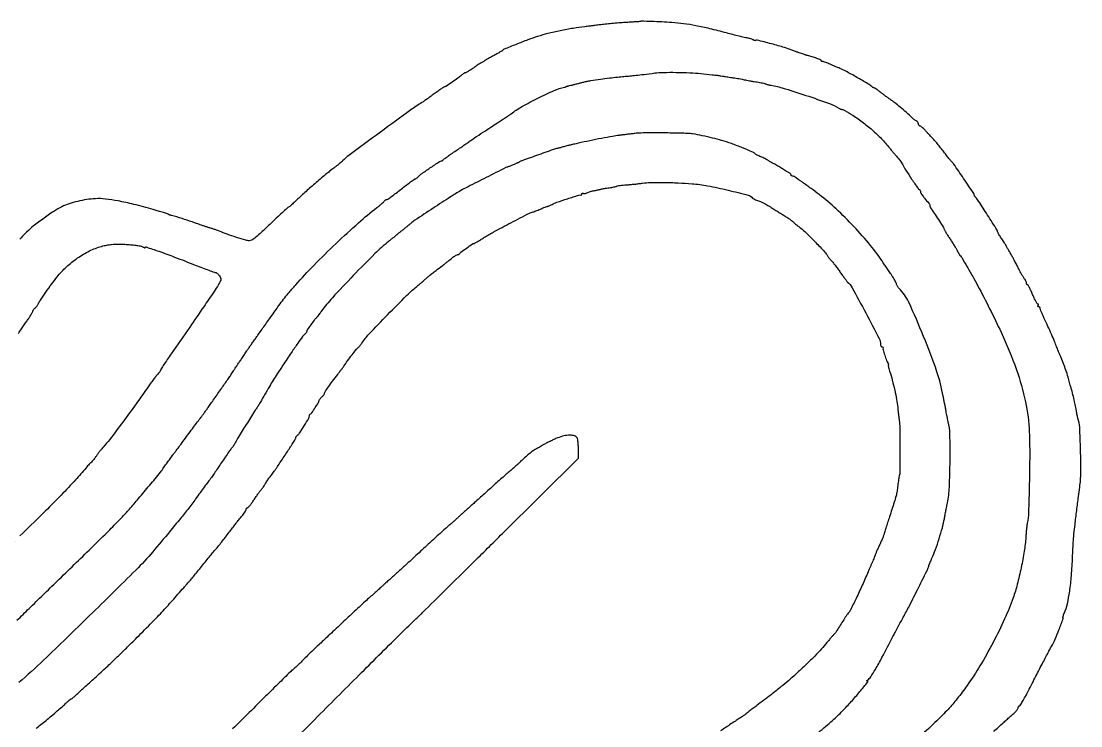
# Model space of a CAD drawing. Extents: x 18 to 1479, y 23 to 1138.
# Drawn here: x 709 to 1479, y 626 to 1138 of the extents above; entities that cross this region are included whole.
import ezdxf

# ---------------------------------------------------------------- set-up
doc = ezdxf.new("R2010")
doc.units = 0

msp = doc.modelspace()

# ---------------------------------------------------------------- linework, layer by layer
for points in [[(1415.273277, 621.489085, 0.00099), (1422.179701, 627.732655, -0.000812), (1424.572304, 629.897173, -0.00079), (1426.993836, 632.073786, -0.000779), (1429.12815, 633.980155, -0.002947), (1430.472445, 635.162991, 0.02721), (1431.439868, 636.101269, 0.030806), (1432.257531, 637.102754, 0.03231), (1432.835455, 638.027634, 0.124108), (1433, 638.680335, -0.069846), (1433.070801, 639.184698, -0.085748), (1433.277385, 639.612349, -0.100098), (1433.584197, 639.898274, -0.138538), (1433.944291, 640, 0.259683), (1434.472124, 640.293961, 0.004654), (1436.209125, 643.157812, 0.010318), (1438.175037, 646.6294, 0.006543), (1440.32834, 650.75, -0.001369), (1445.863633, 661.61487, -0.001785), (1450.991646, 671.525292, -0.001785), (1455.307968, 679.72311, -0.008356), (1457.887543, 684.390264, 0.031316), (1459.878853, 688.419394, 0.006738), (1462.789404, 695.6449, 0.001711), (1465.809585, 703.524151, 0.524879), (1465.481173, 704, -0.492841), (1465.383489, 704.127175, -0.009846), (1465.643194, 705.028595, -0.015236), (1466.031057, 706.158487, -0.00866), (1466.565116, 707.501601, 0.04276), (1468.736373, 714.272567, 0.020132), (1470.423775, 723.309978, 0.016502), (1471.687178, 734.611347, 0.009081), (1472.523843, 748.5, -0.002673), (1472.742528, 753.114781, -0.002417), (1473.017239, 757.884375, -0.00242), (1473.304605, 762.153758, -0.007717), (1473.554237, 765, -0.003672), (1474.29705, 771.709552, -0.001084), (1475.533028, 781.979575, -0.001087), (1476.814709, 792.253251, -0.003611), (1477.720841, 799, 0.032976), (1478.498532, 809.377558, 0.008791), (1478.354049, 825.962575, 0.006547), (1477.701437, 842.523114, 0.072609), (1476.40587, 848.999285, -0.031668), (1476.167913, 849.829638, -0.00762), (1475.882576, 851.233364, -0.007794), (1475.60424, 852.857659, -0.00766), (1475.374903, 854.499285, 0.023221), (1474.982378, 856.787102, 0.004083), (1474.010679, 861.042077, 0.004418), (1472.785376, 866.016377, 0.003958), (1471.428015, 871.154593, 0.003702), (1469.268795, 878.848916, 0.011386), (1467.651073, 884.009716, 0.013197), (1465.934533, 888.669825, 0.006517), (1463.521962, 894.5, -0.004869), (1462.937251, 895.899928, -0.002576), (1462.237963, 897.646875, -0.002563), (1461.540839, 899.441661, -0.003962), (1460.95884, 901, 0.011272), (1459.43223, 904.912132, 0.004844), (1457.227672, 910.064787, 0.004583), (1454.648673, 915.791611, 0.004375), (1451.925719, 921.559822, -0.007109), (1450.805157, 923.967599, -0.009451), (1449.85943, 926.189187, -0.007121), (1449.1339, 928.063556, -0.089003), (1449, 928.809822, 0.087739), (1448.919637, 929.26426, 0.094552), (1448.688914, 929.650385, 0.100088), (1448.344978, 929.908678, 0.111616), (1447.940983, 930, -0.108972), (1447.586039, 930.078288, -0.182303), (1447.3746, 930.29375, -0.161196), (1447.343488, 930.6179, -0.082592), (1447.5, 931, 0.059985), (1447.677937, 931.384175, 0.125643), (1447.698838, 931.710585, 0.18691), (1447.564723, 931.926614, 0.158153), (1447.309017, 932.014756, -0.26072), (1446.881972, 932.264008, -0.008291), (1445.856399, 934.072758, -0.014113), (1444.708307, 936.327349, -0.009088), (1443.5, 939, 0.008421), (1442.295944, 941.672745, 0.013146), (1441.160937, 943.927242, 0.00726), (1440.148289, 945.749536, 0.263185), (1439.75, 945.985244, -0.181524), (1439.463621, 946.099232, -0.088636), (1439.220313, 946.415308, -0.069512), (1439.055405, 946.880858, -0.05045), (1439, 947.428571, 0.071567), (1438.907523, 948.071347, 0.03794), (1438.622193, 948.82567, 0.036814), (1438.206119, 949.567657, 0.046837), (1437.713847, 950.178571, -0.051748), (1437.057365, 951.009812, -0.008905), (1436.010749, 952.727455, -0.009613), (1434.852305, 954.79742, -0.008458), (1433.722152, 957, 0.004897), (1432.460154, 959.503269, 0.002805), (1430.891031, 962.5, 0.002801), (1429.279386, 965.495718, 0.004657), (1427.883566, 968, -0.000271), (1426.601561, 970.25338, -0.000283), (1425.340309, 972.476009, -0.000272), (1424.252472, 974.398008, -0.001249), (1423.625262, 975.514075, 0.012776), (1423.039243, 976.502771, 0.004792), (1422.169608, 977.858977, 0.004744), (1421.193918, 979.318552, 0.005742), (1420.25, 980.668445, -0.011527), (1419.387476, 981.932835, -0.014852), (1418.657376, 983.134683, -0.012638), (1418.108505, 984.161422, -0.11331), (1417.987876, 984.65437, 0.138164), (1417.646828, 985.801737, 0.00061), (1410.740331, 996.702693, 0.001812), (1404.241256, 1006.851537, 0.03819), (1402.071965, 1009.707794, -0.02018), (1401.661601, 1010.20955, -0.023535), (1401.31489, 1010.718391, -0.02342), (1401.065635, 1011.170101, -0.11485), (1401, 1011.452075, 0.150134), (1400.691307, 1012.45696, 0.000495), (1393.310708, 1023.313175, 0.001119), (1386.202756, 1033.696126, 0.059497), (1384.616186, 1035.5, -0.038737), (1383.932023, 1036.215787, -0.002624), (1382.157683, 1038.409375, -0.003751), (1380.073387, 1041.054425, -0.002803), (1377.814223, 1044, 0.004518), (1375.504323, 1046.990429, 0.00535), (1373.265715, 1049.773272, 0.004693), (1371.331053, 1052.081766, 0.033623), (1370.314223, 1053.121778, -0.014528), (1369.405896, 1053.982511, -0.004655), (1368.106402, 1055.312152, -0.004639), (1366.686506, 1056.820066, -0.005171), (1365.345868, 1058.300979, 0.014084), (1364.100248, 1059.62859, 0.023432), (1362.970047, 1060.665195, 0.020084), (1362.035241, 1061.383559, 0.365156), (1361.687174, 1061.353841, -0.348182), (1361.443158, 1061.325583, -0.094921), (1361.137336, 1061.607131, -0.054852), (1360.812586, 1062.164158, -0.027733), (1360.523918, 1062.924639, 0.028424), (1360.221003, 1063.71935, 0.039079), (1359.855197, 1064.390363, 0.043864), (1359.482734, 1064.865445, 0.207456), (1359.172394, 1065, -0.1434), (1358.775275, 1065.116285, -0.014436), (1357.951709, 1065.678011, -0.017175), (1356.993921, 1066.424128, -0.012852), (1355.989782, 1067.308123, 0.00599), (1351.809803, 1071.091033, 0.005103), (1347.312659, 1074.983043, 0.004454), (1343.242509, 1078.371652, 0.026696), (1341.01849, 1080, -0.011003), (1339.820439, 1080.820711, -0.00305), (1337.977337, 1082.160938, -0.003078), (1335.908676, 1083.704297, -0.003222), (1333.890436, 1085.25, 0.005344), (1331.997527, 1086.68701, 0.007985), (1330.310204, 1087.898438, 0.003989), (1328.863453, 1088.885518, 0.148771), (1328.487212, 1089, -0.108662), (1328.190325, 1089.065292, -0.0244), (1327.728713, 1089.306635, -0.024199), (1327.212136, 1089.644283, -0.021356), (1326.707794, 1090.043863, 0.045508), (1323.863583, 1092.081979, 0.003559), (1315.772273, 1096.754588, 0.004458), (1307.703128, 1101.243452, 0.028952), (1303.5, 1103.226638, -0.002623), (1301.679237, 1103.971288, -0.001523), (1299.5, 1104.88371, -0.001522), (1297.321082, 1105.811635, -0.002567), (1295.5, 1106.604824, 0.010026), (1293.91321, 1107.267984, 0.013629), (1292.454687, 1107.798, 0.010499), (1291.230796, 1108.176999, 0.131275), (1290.75, 1108.185773, -0.103391), (1290.464021, 1108.175255, -0.126193), (1290.220313, 1108.284191, -0.125143), (1290.05774, 1108.497869, -0.100689), (1290, 1108.781685, 0.304501), (1289.636819, 1109.322745, 0.006918), (1286.598013, 1110.51762, 0.014921), (1283.247469, 1111.668855, 0.017391), (1280, 1112.554837, -0.022315), (1279.707958, 1112.63761, -0.003376), (1279.132812, 1112.833043, -0.003779), (1278.456668, 1113.073642, -0.00326), (1277.75, 1113.336367, 0.0068), (1276.220662, 1113.892652, 0.006297), (1274.637194, 1114.422095, 0.005477), (1273.235183, 1114.854443, 0.034784), (1272.507654, 1115.016086, -0.052354), (1272.191432, 1115.098079, -0.002455), (1271.159192, 1115.49042, -0.004029), (1269.937768, 1115.972887, -0.002882), (1268.579041, 1116.531421, 0.028252), (1263.289685, 1118.398241, 0.005755), (1253.716963, 1121.060899, 0.00137), (1243.227441, 1123.818159, 0.265942), (1242.207407, 1123.54074, -0.172856), (1241.925659, 1123.407041, -0.080772), (1241.516986, 1123.431778, -0.065387), (1241.048524, 1123.60397, -0.049936), (1240.592009, 1123.904777, 0.075394), (1239.947702, 1124.283939, 0.018748), (1238.792653, 1124.697613, 0.018739), (1237.420011, 1125.075948, 0.017829), (1236, 1125.357624, -0.016786), (1233.980498, 1125.75384, -0.002829), (1230.15, 1126.662698, -0.003092), (1225.659473, 1127.784492, -0.002743), (1221, 1129.006432, 0.006676), (1208.878882, 1132.083487, 0.011741), (1198.772341, 1134.256386, 0.013769), (1189.858613, 1135.701823, 0.016608), (1181.419007, 1136.548691, 0.004073), (1174.089206, 1136.97908, 0.003757), (1166.55325, 1137.30326, 0.000639), (1159.219619, 1137.554173, 0.189916), (1158.664564, 1137.356305, -0.163707), (1158.511649, 1137.292864, -0.000273), (1155.610841, 1137.094763, -0.002044), (1152.345732, 1136.886981, -0.001258), (1148.5, 1136.667734, 0.005165), (1144.052365, 1136.379288, 0.003398), (1138.940625, 1135.959756, 0.003419), (1133.971456, 1135.483638, 0.006587), (1130, 1135.022742, -0.000519), (1126.489063, 1134.572047, -0.000516), (1122.96875, 1134.127554, -0.000505), (1119.889335, 1133.745116, -0.002013), (1118, 1133.520133, 0.01327), (1109.640833, 1132.333327, 0.009229), (1100.269803, 1130.569642, 0.009316), (1091.197336, 1128.511135, 0.016387), (1083.795993, 1126.426697, 0.012217), (1076.768605, 1124.006105, 0.006341), (1068.112318, 1120.660218, 0.0024), (1059.494687, 1117.154919, 0.117153), (1058, 1116.077973, -0.081629), (1057.588511, 1115.735086, -0.002698), (1055.7375, 1114.659434, -0.005077), (1053.526764, 1113.420319, -0.003505), (1051, 1112.060527, 0.009747), (1048.063382, 1110.43257, 0.005622), (1044.59029, 1108.365182, 0.005616), (1041.149098, 1106.210591, 0.009363), (1038.307371, 1104.310527, -0.006124), (1035.871604, 1102.658967, -0.008884), (1033.678614, 1101.266217, -0.005174), (1031.811067, 1100.152567, -0.132609), (1031.245932, 1100, 0.115532), (1030.789056, 1099.893004, 0.0234), (1030.055956, 1099.485938, 0.023534), (1029.229916, 1098.919928, 0.020134), (1028.414981, 1098.25, -0.022793), (1025.784381, 1096.11081, -0.007559), (1021.742127, 1093.212545, -0.00291), (1017.481674, 1090.290918, -0.149929), (1016.533296, 1090, 0.145395), (1016.096645, 1089.870284, 0.002394), (1013.951632, 1088.457813, 0.005987), (1011.468089, 1086.762074, 0.003913), (1008.643023, 1084.75, -0.001519), (1005.747077, 1082.666469, -0.001891), (1003.042437, 1080.748437, -0.001534), (1000.760928, 1079.153855, -0.014416), (999.758783, 1078.5, 0.019812), (991.592423, 1073.045309, 0.00141), (969.516698, 1056.904722, 0.000884), (946.689558, 1040.053515, 0.036946), (942.073582, 1036.073582, -0.018626), (941.181638, 1035.245727, -0.00546), (939.7516, 1034.041267, -0.005476), (938.111504, 1032.720106, -0.005851), (936.478394, 1031.464493, 0.005303), (933.34358, 1029.059763, 0.00729), (930.580698, 1026.827606, 0.003873), (926.831488, 1023.657677, 0.00052), (919, 1016.917329, 0.003206), (915.525781, 1013.881808, 0.003275), (912.115625, 1010.823413, 0.003178), (909.188413, 1008.12918, 0.013644), (907.5, 1006.466838, -0.011137), (906.231033, 1005.204875, -0.010927), (904.899188, 1003.992431, -0.010867), (903.685644, 1002.980774, -0.040147), (902.858939, 1002.42373, 0.055628), (901.790221, 1001.654574, 0.002083), (898.131649, 998.319783, 0.003745), (893.843695, 994.31882, 0.002623), (889.070503, 989.75, -0.005012), (882.937865, 983.935836, -0.019316), (878.957338, 980.513801, -0.028826), (876.143027, 978.53073, -0.139952), (874.284052, 978, -0.072113), (871.688825, 978.376253, -0.005696), (865.017173, 980.435244, -0.008531), (858.077549, 982.795184, -0.015464), (852.5, 984.99573, 0.017186), (851.385901, 985.430855, 0.003928), (849.471875, 986.086711, 0.004058), (847.252344, 986.807848, 0.003943), (845, 987.5, -0.003864), (842.747656, 988.191762, -0.003978), (840.528125, 988.911731, -0.00385), (838.614013, 989.56592, -0.016864), (837.5, 989.998966, 0.021104), (834.508842, 991.132613, 0.002114), (827.244247, 993.506551, 0.001409), (819.730591, 995.903411, 0.03884), (817.715846, 996.371617, -0.030446), (817.177556, 996.487233, -0.019026), (816.563405, 996.684294, -0.019078), (815.970848, 996.925575, -0.03265), (815.5, 997.17679, 0.04946), (814.86731, 997.487544, 0.006667), (813.471875, 997.988049, 0.007639), (811.796248, 998.535477, 0.006367), (810, 999.067115, -0.000052), (808.203689, 999.574188, -0.000065), (806.528125, 1000.0476, -0.000053), (805.1201, 1000.44578, -0.000473), (804.5, 1000.621846, 0.00763), (790.285592, 1004.438772, 0.01503), (778.863373, 1006.957253, 0.018778), (769.667681, 1008.341465, 0.040228), (762.5, 1008.566897, 0.02525), (756.168384, 1007.93506, 0.021196), (749.546324, 1006.645463, 0.021696), (743.277951, 1004.855809, 0.032894), (738.030018, 1002.715435, 0.033304), (732.154791, 999.354608, 0.011542), (724.141626, 993.762776, 0.011634), (716.355484, 987.774379, 0.030954), (711.182442, 983.043572, 0.005154), (707.4403, 979.089166, 0.010312)], [(705.427529, 702.179551, -0.000139), (714.272621, 710.799713, -0.000143), (724.442318, 720.699596, -0.000141), (734.662524, 730.637321, 0.000502), (759.343023, 754.670293, 0.002624), (772.846724, 767.985193, 0.004651), (781.421562, 776.68981, 0.013009), (787.213133, 783, 0.00421), (793.791376, 790.682278, 0.002196), (801.866319, 800.360744, 0.00128), (809.628602, 809.797089, 0.022428), (812, 812.975769, -0.004234), (813.985189, 815.849214, -0.003441), (816.159607, 818.89549, -0.003525), (818.256068, 821.747662, -0.006767), (819.984145, 824, 0.005999), (821.187533, 825.563492, 0.000677), (823.867834, 829.14375, 0.000821), (827.04439, 833.413497, 0.000667), (830.435451, 838, -0.000546), (833.745332, 842.478966, -0.000798), (836.670852, 846.415625, -0.000382), (839.168394, 849.759877, -0.014323), (839.755807, 850.5, 0.017232), (840.278728, 851.166794, 0.001394), (841.586504, 852.96875, 0.001877), (843.132897, 855.129082, 0.001441), (844.806346, 857.5, -0.000221), (846.817893, 860.364744, -0.000102), (849.435506, 864.0875, -0.000101), (852.188003, 867.998705, -0.000141), (854.654561, 871.5, 0.001759), (856.931066, 874.753834, 0.001948), (859.108125, 877.915178, 0.001805), (860.945929, 880.627243, 0.010063), (861.896847, 882.104862, -0.006265), (862.755044, 883.460928, -0.001821), (864.111408, 885.529368, -0.00183), (865.656325, 887.848253, -0.001955), (867.184542, 890.104862, 0.000375), (868.81656, 892.498416, 0.000251), (870.67885, 895.237053, 0.000253), (872.479664, 897.891041, 0.0005), (873.906022, 900, -0.002414), (875.325965, 902.082258, -0.001284), (877.102769, 904.646875, -0.001278), (878.931936, 907.258389, -0.001986), (880.523928, 909.5, 0.000754), (882.309608, 912.001255, 0.00028), (884.816493, 915.528125, 0.000277), (887.547404, 919.379242, 0.000334), (890.10832, 923, -0.002066), (895.843398, 931.049283, -0.009763), (899.240066, 935.585554, -0.011114), (902.612763, 939.718339, -0.00322), (907.997873, 945.943909, -0.01413), (921.098982, 960.068158, -0.008613), (937.316743, 976.030988, -0.008626), (953.656974, 991.0412, -0.017943), (967, 1002.050695, 0.008148), (968.781552, 1003.462953, 0.009712), (970.413034, 1004.853954, 0.008633), (971.741065, 1006.073137, 0.060499), (972.29969, 1006.75, -0.055333), (972.686115, 1007.228159, -0.048833), (973.183492, 1007.632812, -0.051621), (973.711173, 1007.909022, -0.095053), (974.18541, 1008, 0.153367), (974.898946, 1008.224138, 0.003892), (977.691549, 1010.203125, 0.007963), (980.944126, 1012.625915, 0.005306), (984.596141, 1015.5, -0.004484), (988.236159, 1018.374339, -0.00684), (991.45112, 1020.796875, -0.002911), (994.225112, 1022.803538, -0.156363), (994.837977, 1023, 0.111931), (995.272731, 1023.09856, 0.038175), (995.836979, 1023.423262, 0.035693), (996.425661, 1023.889504, 0.03423), (996.950944, 1024.440891, -0.065681), (999.033941, 1026.369368, -0.004615), (1005.579404, 1030.910034, -0.00257), (1012.494014, 1035.561044, -0.147808), (1013.946457, 1036, 0.07638), (1014.310415, 1036.055925, 0.061626), (1014.67073, 1036.220313, 0.062816), (1014.973183, 1036.463193, 0.087854), (1015.166667, 1036.75, -0.129926), (1015.533455, 1037.206716, -0.002407), (1018.045833, 1039.042187, -0.005745), (1021.026758, 1041.146298, -0.003789), (1024.5, 1043.5, 0.001196), (1027.985341, 1045.835625, 0.001816), (1031.003125, 1047.884375, 0.000662), (1033.593836, 1049.662005, 0.045707), (1034, 1050, -0.049206), (1034.722365, 1050.592639, -0.000694), (1039.40607, 1053.710661, -0.001445), (1045.875068, 1057.977356, -0.000406), (1056, 1064.601719, 0.001015), (1058.945739, 1066.534132, 0.001387), (1061.590625, 1068.287414, 0.000899), (1063.806015, 1069.770608, 0.016158), (1064.5, 1070.270328, -0.035554), (1072.307252, 1075.444813, -0.012924), (1084.041452, 1081.679338, -0.012132), (1095.838495, 1087.208282, -0.051491), (1103.25, 1089.591532, 0.017001), (1103.555464, 1089.667006, 0.01733), (1103.853125, 1089.762644, 0.017376), (1104.105318, 1089.863457, 0.065941), (1104.25, 1089.951511, -0.086109), (1104.422871, 1090.047443, -0.008898), (1104.867188, 1090.193221, -0.010863), (1105.407299, 1090.347077, -0.008481), (1106, 1090.491381, 0.005546), (1106.905559, 1090.706232, 0.000729), (1108.821875, 1091.186375, 0.000847), (1111.092792, 1091.762979, 0.00071), (1113.5, 1092.382174, -0.004269), (1116.017164, 1093.010583, -0.003913), (1118.61875, 1093.615024, -0.003912), (1120.948973, 1094.11812, -0.012802), (1122.5, 1094.399097, -0.00336), (1129.42076, 1095.42306, -0.003839), (1136.054396, 1096.307146, -0.00414), (1141.940376, 1096.996194, -0.00884), (1146.5, 1097.410322, 0.004898), (1150.847992, 1097.770697, 0.004535), (1155.301535, 1098.22456, 0.003284), (1160.869795, 1098.880142, 0.001099), (1169, 1099.909681, -0.027579), (1174.989192, 1100.347756, -0.007391), (1184.539237, 1100.377245, -0.007845), (1194.50421, 1100.104305, -0.015397), (1202.414838, 1099.518924, -0.00048), (1210.515864, 1098.660126, -0.003385), (1214.453066, 1098.211933, -0.006995), (1216.952453, 1097.874724, -0.012408), (1219, 1097.517109, 0.009282), (1220.265721, 1097.28788, 0.003276), (1222.0875, 1097.004998, 0.003251), (1224.093853, 1096.720224, 0.003812), (1226, 1096.477088, -0.008597), (1227.978332, 1096.20548, -0.005951), (1230.20625, 1095.833282, -0.006002), (1232.338962, 1095.42436, -0.012254), (1234, 1095.042529, 0.012115), (1235.678158, 1094.65627, 0.005642), (1237.87119, 1094.232877, 0.005585), (1240.184041, 1093.839993, 0.007769), (1242.263625, 1093.543635, -0.010277), (1244.251428, 1093.250178, -0.009412), (1246.28487, 1092.867649, -0.009458), (1248.086811, 1092.457722, -0.030189), (1249.263625, 1092.08987, 0.006538), (1250.175153, 1091.756883, 0.007241), (1251.064699, 1091.459441, 0.006775), (1251.830161, 1091.227131, 0.036739), (1252.254498, 1091.137724, -0.039942), (1261.423854, 1089.144428, -0.006623), (1278.661766, 1083.676914, -0.005724), (1295.844968, 1077.756, -0.055652), (1302.75, 1074.382334, 0.016095), (1303.613555, 1073.872325, 0.031173), (1304.339062, 1073.531692, 0.041796), (1304.855873, 1073.375728, 0.477009), (1305, 1073.492427, -0.563691), (1305.175948, 1073.598904, -0.004224), (1306.982812, 1072.633225, -0.009472), (1309.160826, 1071.391325, -0.005385), (1311.75, 1069.811245, -0.020262), (1319.574944, 1064.466862, -0.020019), (1326.974248, 1058.486131, -0.02049), (1333.693692, 1052.089666, -0.024248), (1339.479763, 1045.5, 0.003747), (1341.161017, 1043.419082, 0.003431), (1342.922913, 1041.301284, 0.00343), (1344.521635, 1039.432392, 0.011217), (1345.614809, 1038.227776, -0.022542), (1346.54046, 1037.160153, -0.013701), (1347.540754, 1035.821734, -0.01372), (1348.461892, 1034.436953, -0.023483), (1349.142362, 1033.227776, 0.025549), (1351.341322, 1029.357778, 0.005433), (1355.579653, 1022.869866, 0.001866), (1360.211356, 1016.000906, 0.143092), (1361.22308, 1015.166667, -0.109282), (1361.520471, 1014.953011, -0.062974), (1361.772138, 1014.588542, -0.058347), (1361.942889, 1014.137616, -0.061169), (1362.001221, 1013.666667, 0.13122), (1362.259514, 1012.703466, 0.024377), (1363.260069, 1011.14825, 0.016427), (1364.991348, 1008.886326, 0.003989), (1368.001407, 1005.269668, -0.030281), (1368.38748, 1004.752805, -0.035134), (1368.68754, 1004.217333, -0.037734), (1368.871047, 1003.737241, -0.138379), (1368.87577, 1003.414952, 0.140913), (1368.882506, 1003.071713, 0.028059), (1369.098368, 1002.49068, 0.027661), (1369.436133, 1001.820976, 0.02269), (1369.867136, 1001.145285, -0.006936), (1372.68292, 997.023267, -0.004812), (1375.755419, 992.290425, -0.001322), (1378.739637, 987.56772, -0.130559), (1378.97173, 986.820714, 0.120568), (1379.103057, 986.366699, 0.00353), (1380.116711, 984.631134, 0.006895), (1381.360278, 982.600356, 0.004677), (1382.82984, 980.320714, -0.003958), (1384.436899, 977.835637, -0.003342), (1386.098712, 975.18171, -0.00337), (1387.58195, 972.74072, -0.009374), (1388.57984, 971, 0.004758), (1389.352404, 969.623035, 0.006241), (1390.085492, 968.38125, 0.004676), (1390.720711, 967.357001, 0.05754), (1391.009068, 967, -0.064391), (1392.185047, 965.502716, -0.002229), (1395.960748, 959.098576, -0.004576), (1399.936894, 952.13968, -0.005447), (1403.55606, 945.5, -0.011939), (1420.581252, 911.503958, -0.025446), (1431.740601, 884.319431, -0.032242), (1438.312724, 860.953463, -0.042482), (1441.067049, 839, -0.010599), (1441.377398, 822.40604, -0.005069), (1441.10799, 801.082822, -0.003394), (1440.498581, 780.472058, -0.042157), (1439.557145, 772.704339, 0.023504), (1439.348057, 771.390975, 0.003559), (1439.072525, 768.745005, 0.003983), (1438.794169, 765.614176, 0.003436), (1438.55058, 762.321209, -0.023077), (1437.437237, 752.520484, -0.012038), (1435.195506, 740.430213, -0.012026), (1432.34609, 728.34024, -0.020997), (1429.329078, 718.5, -0.022094), (1423.179238, 703.265278, -0.013942), (1414.737774, 686.042805, -0.013878), (1405.259247, 669.15172, -0.020368), (1395.928521, 654.905458, -0.011847), (1388.698313, 645.280775, -0.018967), (1382.032146, 637.460562, -0.015791), (1373.970775, 629.236551, -0.005636), (1361.970288, 618, 0.000864)], [(1287.924278, 620.715091, 0.007297), (1298.142089, 629.48117, 0.017686), (1305.354009, 636.322524, 0.011353), (1311.720938, 643.106627, 0.010184), (1318.013964, 650.419019, 0.00408), (1323.602223, 657.300111, 0.621653), (1323.26687, 658.015313, -0.171001), (1323.073747, 658.087716, -0.318184), (1323.033171, 658.241942, -0.117811), (1323.194287, 658.480823, -0.032895), (1323.54818, 658.765313, 0.09191), (1325.890264, 661.151119, 0.016396), (1329.223378, 666.466847, 0.010682), (1334.008867, 675.105014, 0.002217), (1342.02577, 690.5, -0.002975), (1343.522785, 693.36412, -0.001359), (1345.510196, 697.0875, -0.001345), (1347.625063, 700.9986, -0.001853), (1349.547442, 704.5, 0.008516), (1353.960416, 712.797953, 0.002404), (1360.553709, 725.87686, 0.00041), (1367.694478, 740.242353, 0.115633), (1368, 741.545775, -0.094543), (1368.07582, 741.943174, -0.002984), (1368.694249, 743.478038, -0.005703), (1369.457843, 745.282114, -0.003913), (1370.363399, 747.311925, 0.020314), (1372.89762, 753.533047, 0.010601), (1375.571075, 761.467137, 0.0106), (1377.901842, 769.493747, 0.020654), (1379.357489, 776, -0.003076), (1379.633454, 777.475022, -0.00047), (1380.204014, 780.409375, -0.000526), (1380.884246, 783.870952, -0.000456), (1381.604789, 787.5, 0.038121), (1382.979354, 798.832312, 0.008674), (1383.504875, 818.180984, 0.007555), (1383.402513, 837.482579, 0.056948), (1382.183495, 846.512473, -0.006739), (1381.666612, 848.676266, -0.005296), (1381.163023, 851.034157, -0.005357), (1380.74152, 853.236428, -0.013127), (1380.491565, 854.866647, 0.007469), (1380.293081, 856.266741, 0.006727), (1380.046466, 857.710184, 0.006756), (1379.790455, 858.998358, 0.021096), (1379.570215, 859.854173, -0.016803), (1379.339883, 860.7184, -0.005082), (1379.047903, 862.044663, -0.005085), (1378.750579, 863.539298, -0.005513), (1378.492059, 865, 0.0425), (1373.946393, 882.869896, 0.013578), (1364.247137, 908.545008, 0.011024), (1353.471215, 933.311357, 0.088468), (1346.388172, 943.468971, -0.034356), (1345.771152, 944.177156, -0.02875), (1345.216005, 945.005307, -0.029719), (1344.796092, 945.824565, -0.067223), (1344.603913, 946.492957, 0.07075), (1344.371086, 947.281823, 0.013492), (1343.711777, 948.628627, 0.014146), (1342.848352, 950.170368, 0.01259), (1341.866316, 951.722968, -0.000035), (1340.600733, 953.616879, -0.000013), (1338.808229, 956.299872, -0.000013), (1336.847783, 959.234566, -0.000015), (1335.000631, 962, 0.024842), (1325.601675, 974.662649, 0.016463), (1313.647373, 988.261622, 0.016417), (1300.756969, 1001.113886, 0.02379), (1288.5, 1011.511631, 0.006573), (1282.500196, 1016.004894, 0.005918), (1276.172334, 1020.50159, 0.001849), (1270.112952, 1024.66738, 0.150773), (1269.034981, 1025, -0.07965), (1268.63964, 1025.06338, -0.091138), (1268.304026, 1025.246599, -0.100763), (1268.079646, 1025.519313, -0.122513), (1268, 1025.839485, 0.174445), (1267.856273, 1026.238905, 0.037692), (1267.339062, 1026.776393, 0.035061), (1266.611416, 1027.340167, 0.027299), (1265.75, 1027.850107, -0.010506), (1264.676661, 1028.43777, -0.004616), (1263.279688, 1029.258482, -0.004566), (1261.813148, 1030.15669, -0.006104), (1260.5, 1031, 0.008565), (1259.168888, 1031.845621, 0.006057), (1257.646875, 1032.751167, 0.006115), (1256.170908, 1033.581351, 0.012831), (1255, 1034.182739, -0.011527), (1253.933002, 1034.727248, -0.008875), (1252.79375, 1035.368499, -0.008989), (1251.749845, 1036.006223, -0.021083), (1251, 1036.528667, 0.035524), (1250.190054, 1037.058941, 0.011258), (1248.9125, 1037.734054, 0.011177), (1247.449999, 1038.424845, 0.012205), (1246, 1039.028531, -0.009499), (1244.623114, 1039.593054, -0.012223), (1243.38125, 1040.16642, -0.010093), (1242.371628, 1040.688415, -0.096779), (1242, 1040.995329, 0.119734), (1240.085642, 1042.435401, 0.005783), (1232.670042, 1045.527385, 0.010304), (1224.679746, 1048.561113, 0.014948), (1217.5, 1050.87971, 0.011542), (1210.98239, 1052.609256, 0.00766), (1203.433091, 1054.305215, 0.006452), (1196.432646, 1055.671575, 0.040727), (1192.818815, 1056.028493, -0.00103), (1191.272733, 1056.05802, -0.000067), (1186.774902, 1056.153785, -0.000097), (1181.414449, 1056.269672, -0.000072), (1175.5, 1056.399542, 0.005239), (1169.317188, 1056.471396, 0.005264), (1163.14375, 1056.41346, 0.005149), (1157.762856, 1056.250853, 0.020954), (1154.5, 1055.981349, -0.000302), (1151.803292, 1055.646035, -0.000189), (1148.646875, 1055.256709, -0.00019), (1145.537899, 1054.875627, -0.000347), (1143, 1054.567309, 0.013998), (1138.152237, 1053.843594, 0.003534), (1130.311173, 1052.390375, 0.003697), (1121.624959, 1050.650229, 0.00447), (1113.5, 1048.884006, -0.000862), (1111.78541, 1048.498304, -0.000693), (1109.940625, 1048.089337, -0.000701), (1108.235335, 1047.716279, -0.001796), (1107, 1047.452488, 0.009468), (1105.828434, 1047.183456, 0.004701), (1104.353125, 1046.800364, 0.004664), (1102.830911, 1046.374504, 0.006825), (1101.5, 1045.968968, -0.005246), (1100.31446, 1045.603633, -0.007083), (1099.234375, 1045.299741, -0.004995), (1098.326383, 1045.067784, -0.073951), (1098, 1045.03751, 0.099487), (1096.832788, 1044.869241, 0.000409), (1084.483111, 1040.4685, 0.000701), (1072.469806, 1036.157551, 0.055227), (1070.664338, 1035.271388, -0.01205), (1070.181896, 1034.980542, -0.012771), (1069.695149, 1034.719112, -0.012455), (1069.26556, 1034.515591, -0.055519), (1069, 1034.431519, 0.04523), (1068.675811, 1034.33616, 0.002943), (1067.765625, 1033.970128, 0.004264), (1066.685538, 1033.517577, 0.003167), (1065.5, 1033, -0.003284), (1064.314461, 1032.482753, -0.004425), (1063.234375, 1032.031204, -0.003052), (1062.324098, 1031.66654, -0.047033), (1062, 1031.573017, 0.069958), (1060.673153, 1031.123539, 0.000268), (1046.300145, 1023.87945, 0.001131), (1033.213271, 1017.237587, 0.012241), (1028, 1014.413951, 0.012191), (1020.442903, 1009.829879, 0.002716), (1007.769671, 1001.615874, 0.001335), (994.644384, 992.95706, 0.043699), (991.674813, 990.589002, -0.017625), (990.963823, 989.958751, -0.002812), (989.523226, 988.783269, -0.003111), (987.809, 987.418019, -0.002721), (986, 986.011457, 0.001832), (984.239746, 984.647812, 0.002552), (982.675, 983.413523, 0.001555), (981.366696, 982.363971, 0.032856), (981, 982.025839, -0.029682), (980.628391, 981.678792, -0.001149), (979.178125, 980.482833, -0.002046), (977.451914, 979.077751, -0.001442), (975.5, 977.511465, 0.026545), (965.511683, 968.636951, 0.00629), (949.857434, 952.772168, 0.006149), (934.638147, 936.560673, 0.028918), (926.571601, 926.661085, -0.002869), (925.378814, 925.030766, -0.003909), (924.283469, 923.575444, -0.002598), (923.349064, 922.367006, -0.044154), (923.006028, 922, 0.045917), (921.421868, 920.293143, 0.008582), (918.872243, 916.86301, 0.004427), (916.309265, 913.220697, 0.152242), (916, 912.22854, -0.109323), (915.897431, 911.765036, -0.038889), (915.562364, 911.170631, -0.036347), (915.080272, 910.55419, -0.035441), (914.510175, 910.008444, 0.061663), (913.028035, 908.433031, 0.004345), (909.491442, 903.510926, 0.005077), (904.83967, 896.772336, 0.002058), (898.632304, 887.5, 0.002373), (894.536662, 881.263224, 0.006083), (891.649508, 876.700381, 0.006276), (888.926156, 872.151353, 0.002677), (885.391589, 866, -0.001981), (883.484951, 862.671079, -0.002746), (881.747592, 859.703125, -0.001706), (880.264409, 857.220352, -0.03437), (879.760273, 856.5, 0.02993), (878.101941, 854.174619, 0.000994), (872.093441, 844.54096, 0.001417), (866.297594, 835.147687, 0.018164), (864.267138, 831.548897, -0.013369), (863.59617, 830.332571, -0.012279), (862.842629, 829.118253, -0.012384), (862.117215, 828.068568, -0.039), (861.561324, 827.418467, 0.041258), (860.826764, 826.551533, 0.002105), (858.693452, 823.539506, 0.003348), (856.194032, 819.927702, 0.00242), (853.454432, 815.86957, -0.001414), (850.72683, 811.811631, -0.001977), (848.264143, 808.200943, -0.001182), (846.170426, 805.17251, -0.02613), (845.513433, 804.325131, 0.018036), (844.827088, 803.468868, 0.000636), (842.300821, 800.064116, 0.001179), (839.330211, 796.029992, 0.000825), (836, 791.469365, -0.006447), (830.239166, 783.763537, -0.006134), (824.186544, 776.078453, -0.004292), (816.284675, 766.464731, -0.001301), (804.135522, 752.016163, -0.022011), (791.834261, 738.699373, -0.001826), (758.261873, 705.662976, -0.002286), (724.774007, 673.247465, -0.013817), (706.869764, 657, 0.002324)], [(719.311993, 623.545967, -0.000847), (722.724757, 626.359964, -0.000604), (726.55554, 629.5, 0.00292), (730.600596, 632.847109, 0.002799), (734.664022, 636.288456, 0.002771), (738.214922, 639.364312, 0.010076), (740.419738, 641.375596, -0.006276), (742.007626, 642.846369, -0.010176), (743.397718, 644.051439, -0.004203), (744.593919, 645.029623, -0.321408), (744.827813, 645.042523, 0.327769), (745.068585, 645.058585, 0.00188), (746.894575, 646.608616, 0.006751), (748.98431, 648.445532, 0.004123), (751.403266, 650.666928, -0.002216), (754.357119, 653.400374, -0.001099), (758.12693, 656.842785, -0.001091), (762.050944, 660.394619, -0.0016), (765.51905, 663.5, 0.007914), (769.703076, 667.342719, 0.001995), (776.388134, 673.73125, 0.002036), (783.970665, 681.095313, 0.002053), (791.471307, 688.5, 0.002849), (802.25382, 699.355372, 0.005647), (810.65749, 708.108394, 0.006252), (818.284633, 716.440732, 0.004535), (826.574766, 725.899201, -0.003165), (827.811456, 727.318003, -0.00286), (829.108307, 728.770122, -0.002864), (830.28497, 730.057689, -0.009108), (831.09181, 730.899201, 0.022798), (832.075964, 731.983556, 0.00183), (834.527243, 734.967265, 0.002469), (837.422052, 738.553267, 0.001893), (840.55159, 742.5, -0.002008), (843.648508, 746.403743, -0.002832), (846.442327, 749.85625, -0.001646), (848.823608, 752.745656, -0.039226), (849.556526, 753.5, 0.041145), (850.272723, 754.242808, 0.002094), (852.384206, 756.85, 0.003334), (854.862962, 759.979563, 0.00241), (857.586083, 763.5, -0.000036), (860.282813, 767.020733, -0.000051), (862.680558, 770.15, -0.000028), (864.708042, 772.795178, -0.000749), (865.250018, 773.5, -0.008038), (865.715678, 774.084043, -0.001218), (866.668199, 775.234375, -0.001364), (867.799772, 776.586665, -0.00118), (868.994707, 778, 0.015962), (870.13432, 779.431669, 0.01967), (871.099325, 780.839062, 0.018426), (871.808549, 782.063904, 0.119371), (871.984027, 782.75, -0.073957), (872.061313, 783.227624, -0.08725), (872.273356, 783.632812, -0.099202), (872.584311, 783.903813, -0.130507), (872.946546, 784, 0.21265), (873.476826, 784.23621, 0.010998), (874.727326, 785.689063, 0.015873), (876.160038, 787.546772, 0.010716), (877.679583, 789.75, -0.004841), (879.247113, 792.080938, -0.005171), (880.825854, 794.329958, -0.004923), (882.221722, 796.235474, -0.023998), (883.073092, 797.266879, 0.023756), (883.789585, 798.134034, 0.011636), (884.622218, 799.300895, 0.011516), (885.43302, 800.55625, 0.016391), (886.090054, 801.710039, -0.018357), (886.764948, 802.884432, -0.011619), (887.632622, 804.204358, -0.011667), (888.546626, 805.462939, -0.021035), (889.361426, 806.443159, 0.02681), (890.408876, 807.733272, 0.003717), (892.416191, 810.539553, 0.00425), (894.742194, 813.903371, 0.00359), (897.14671, 817.5, -0.000066), (899.595439, 821.219244, -0.000065), (902.054445, 824.951975, -0.000064), (904.207965, 828.219158, -0.000251), (905.535284, 830.230128, 0.011034), (906.479149, 831.729499, 0.014204), (907.27599, 833.149522, 0.012004), (907.873807, 834.359336, 0.109166), (908, 834.930438, -0.104482), (908.090755, 835.360002, -0.050552), (908.369949, 835.850538, -0.047034), (908.777629, 836.322496, -0.049691), (909.259402, 836.70031, 0.10669), (910.759109, 838.178925, 0.006381), (914.190031, 843.565446, 0.00551), (917.530802, 849.09645, 0.133877), (918, 850.817394, -0.067327), (918.055907, 851.230702, -0.059677), (918.220312, 851.632818, -0.062824), (918.463099, 851.963848, -0.09889), (918.75, 852.166667, 0.138965), (919.759114, 853.006991, 0.006461), (922.250122, 856.748958, 0.00649), (924.642522, 860.552814, 0.137978), (925, 861.823572, -0.134601), (925.122505, 862.270395, -0.026647), (925.5875, 862.967185, -0.026468), (926.234338, 863.743495, -0.021913), (927, 864.5, 0.02242), (927.765643, 865.258021, 0.02688), (928.4125, 866.038867, 0.027209), (928.876569, 866.741547, 0.133094), (929, 867.197029, -0.147248), (929.318345, 868.254573, -0.005268), (931.720514, 871.801267, -0.009065), (934.769294, 876.035961, -0.005593), (938.5, 880.909927, 0.003199), (939.758557, 882.537958, 0.002765), (941.059375, 884.262792, 0.002783), (942.221133, 885.83933, 0.008096), (943, 886.945901, -0.009153), (945.711928, 890.781614, -0.005969), (948.974718, 895.112455, -0.00392), (952.108819, 899.105661, -0.052023), (953.419312, 900.437737, 0.032475), (954.01497, 900.997723, 0.013036), (954.756958, 901.834789, 0.012836), (955.512073, 902.781055, 0.015842), (956.164206, 903.701971, -0.042804), (961.197676, 910.054804, -0.004152), (974.794752, 924.249451, -0.005223), (988.597723, 938.128517, -0.02445), (997, 945.629886, 0.004669), (998.449998, 946.824815, 0.004348), (999.9125, 948.075009, 0.004336), (1001.192964, 949.208666, 0.014684), (1002, 949.97987, -0.024637), (1002.939132, 950.842215, -0.003494), (1004.966869, 952.504037, -0.003973), (1007.397432, 954.43604, -0.003375), (1009.993597, 956.438127, 0.000291), (1014.520226, 959.884605, 0.00223), (1016.63601, 961.512433, 0.002909), (1018.523713, 962.995918, 0.000695), (1021.644356, 965.484925, -0.014604), (1022.923188, 966.447962, -0.018296), (1024.165361, 967.261197, -0.016686), (1025.238346, 967.860967, -0.119651), (1025.811023, 968, 0.07062), (1026.226761, 968.059013, 0.061604), (1026.630946, 968.232318, 0.064373), (1026.963179, 968.488405, 0.096967), (1027.166667, 968.790869, -0.139244), (1027.884466, 969.686553, -0.003501), (1032.195329, 972.709084, -0.003333), (1036.562927, 975.683192, -0.148875), (1037.603349, 976, 0.133584), (1037.955626, 976.095827, 0.001763), (1039.925833, 977.262718, 0.004914), (1042.200176, 978.651093, 0.00319), (1044.803217, 980.298615, -0.018676), (1051.576254, 984.297195, -0.00352), (1064.266143, 991.048229, -0.001405), (1077.819353, 998.08818, -0.079707), (1080.5, 998.968148, 0.048346), (1081.110069, 999.126997, 0.005071), (1082.492028, 999.649511, 0.006245), (1084.127826, 1000.310686, 0.004967), (1085.877118, 1001.063792, -0.004778), (1087.599267, 1001.805985, -0.006707), (1089.151429, 1002.433049, -0.004185), (1090.463258, 1002.930064, -0.086188), (1090.877118, 1003.006161, 0.089871), (1091.256197, 1003.078732, 0.008785), (1092.123176, 1003.431043, 0.010897), (1093.147842, 1003.895216, 0.008421), (1094.244333, 1004.443918, -0.037576), (1097.79758, 1005.970161, -0.005082), (1105.501351, 1008.526736, -0.002165), (1113.734816, 1011.127237, -0.134656), (1115.25, 1011.178619, 0.145771), (1115.535363, 1011.19453, 0.130738), (1115.779687, 1011.363556, 0.105588), (1115.94388, 1011.667573, 0.071319), (1116, 1012.059017, -0.105925), (1116.076338, 1012.415311, -0.180623), (1116.287679, 1012.629152, -0.163654), (1116.605238, 1012.664049, -0.084852), (1116.979333, 1012.512773, 0.124229), (1117.488504, 1012.3517, 0.049762), (1118.2241, 1012.381324, 0.045219), (1119.048752, 1012.574469, 0.042764), (1119.841603, 1012.915229, -0.035793), (1120.798502, 1013.342372, -0.014168), (1122.166573, 1013.795664, -0.013937), (1123.677213, 1014.203595, -0.016981), (1125.11227, 1014.497363, 0.004874), (1126.51929, 1014.750068, 0.00463), (1127.945479, 1015.034296, 0.004599), (1129.20185, 1015.308881, 0.016285), (1130, 1015.51859, -0.0253), (1130.847647, 1015.725049, -0.005314), (1132.350036, 1015.994865, -0.005558), (1134.101601, 1016.270265, -0.005238), (1135.89374, 1016.512519, 0.009732), (1137.646426, 1016.765497, 0.011781), (1139.279035, 1017.073341, 0.010449), (1140.633917, 1017.391763, 0.075606), (1141.248216, 1017.653406, -0.095853), (1141.913762, 1017.905785, -0.00812), (1143.731984, 1018.190056, -0.010534), (1145.930646, 1018.450224, -0.007957), (1148.354476, 1018.646499, 0.005702), (1151.107192, 1018.856915, 0.003614), (1154.310377, 1019.161887, 0.003629), (1157.45201, 1019.506988, 0.006696), (1160, 1019.840257, -0.031006), (1165.733363, 1020.308324, -0.007318), (1175.345228, 1020.354765, -0.007755), (1186.027121, 1020.084308, -0.009484), (1196, 1019.487303, -0.027152), (1207.337583, 1017.969873, -0.011887), (1222.169436, 1014.791294, -0.005895), (1236.821018, 1011.101942, -0.169037), (1240, 1008.957864, 0.115209), (1240.384746, 1008.634536, 0.012452), (1241.440238, 1008.131731, 0.014759), (1242.747017, 1007.594348, 0.011388), (1244.20081, 1007.083594, -0.021515), (1245.856879, 1006.463831, -0.012626), (1247.783645, 1005.588613, -0.012615), (1249.669537, 1004.614321, -0.020944), (1251.20081, 1003.688153, 0.004855), (1252.903964, 1002.581676, 0.00158), (1255.440238, 1000.979989, 0.001575), (1258.269492, 999.218154, 0.001774), (1261, 997.543081, -0.00684), (1263.635158, 995.889524, -0.007207), (1266.178125, 994.192436, -0.006936), (1268.328187, 992.667942, -0.031998), (1269.5, 991.69167, 0.012005), (1270.508248, 990.781015, 0.004738), (1271.936812, 989.57507, 0.004686), (1273.50544, 988.300735, 0.005846), (1274.987018, 987.14806, -0.031806), (1278.857854, 983.800152, -0.005622), (1285.631568, 976.9922, -0.004154), (1292.36912, 969.950438, -0.059229), (1294.433041, 967.159173, 0.02463), (1294.922957, 966.39083, 0.010562), (1295.64797, 965.412988, 0.010421), (1296.465751, 964.401643, 0.013527), (1297.258743, 963.511715, -0.021219), (1298.270561, 962.340432, -0.004345), (1299.950781, 960.181566, -0.004567), (1301.860081, 957.636029, -0.004277), (1303.765348, 955, 0.002346), (1305.576854, 952.473198, 0.003409), (1307.200585, 950.2625, 0.001727), (1308.596329, 948.402556, 0.057542), (1308.980615, 948, -0.09456), (1312.34963, 943.906182, -0.003259), (1322.200444, 925.592556, -0.002724), (1331.96412, 906.908455, -0.119588), (1333, 902.639348, 0.059093), (1333.074356, 902.012394, 0.078069), (1333.29375, 901.481558, 0.096548), (1333.618569, 901.125992, 0.160882), (1334, 901, -0.07601), (1334.36882, 900.943606, -0.109272), (1334.654357, 900.779688, -0.130541), (1334.811714, 900.535463, -0.136865), (1334.823343, 900.25, 0.124425), (1334.847454, 898.766519, 0.008922), (1336.000807, 894.78073, 0.010707), (1337.295621, 890.885634, 0.086293), (1338.220218, 889.25, -0.026102), (1338.573674, 888.769748, -0.059239), (1338.775099, 888.367188, -0.128712), (1338.798348, 888.108352, -0.366264), (1338.670276, 888, 0.45637), (1338.503662, 887.807919, 0.013119), (1338.707722, 886.604687, 0.018017), (1339.067054, 885.071825, 0.010327), (1339.604655, 883.25, -0.012273), (1341.524283, 876.650285, -0.00988), (1343.27185, 869.470309, -0.010117), (1344.655867, 862.598943, -0.019087), (1345.446907, 857, 0.001485), (1345.732781, 854.291415, 0.001396), (1346.040534, 851.528125, 0.001387), (1346.327036, 849.079593, 0.004826), (1346.531793, 847.5, -0.03187), (1346.938456, 842.076453, -0.002132), (1347.045309, 826.494968, -0.001146), (1347.050227, 810.157355, -0.07087), (1346.636066, 807.290935, 0.028229), (1346.398364, 806.269072, 0.005647), (1346.098611, 804.421204, 0.005954), (1345.799251, 802.259569, 0.005522), (1345.543236, 800.036567, -0.014462), (1344.993636, 795.914162, -0.025183), (1344.268541, 792.542293, -0.012707), (1342.926262, 788.004271, -0.001341), (1339.495557, 777.5, 0.001446), (1338.080273, 773.163518, 0.001957), (1336.827716, 769.235195, 0.001314), (1335.798149, 765.931716, 0.02153), (1335.504362, 764.811302, -0.039678), (1335.20077, 763.803881, -0.004888), (1334.34435, 761.670781, -0.005754), (1333.271232, 759.154229, -0.004727), (1332.069223, 756.491532, 0.002368), (1330.892898, 753.918174, 0.003641), (1329.901584, 751.678756, 0.001247), (1329.065578, 749.739169, 0.101463), (1329, 749.419332, -0.094368), (1328.940902, 749.108998, -0.002182), (1328.383225, 747.715674, -0.00478), (1327.704925, 746.087089, -0.003213), (1326.90034, 744.239102, 0.000632), (1326.034455, 742.278039, 0.000622), (1325.16902, 740.304611, 0.000611), (1324.414882, 738.573373, 0.002383), (1323.954942, 737.5, -0.005731), (1319.699008, 727.748704, -0.005804), (1315.238078, 718.138741, -0.003296), (1311.108525, 709.65065, -0.071497), (1309.541456, 707.370561, 0.039479), (1308.544649, 706.101913, 0.003283), (1306.246803, 702.598419, 0.004658), (1303.723112, 698.614016, 0.005039), (1301.340437, 694.685749, -0.016441), (1300.833785, 693.89185, -0.015895), (1300.270578, 693.123744, -0.016032), (1299.732225, 692.480079, -0.054617), (1299.326689, 692.11491, 0.055192), (1298.806011, 691.644977, 0.003359), (1297.421416, 690.065005, 0.004978), (1295.800172, 688.151544, 0.00366), (1294.040146, 686, -0.015124), (1290.065396, 681.362198, -0.009785), (1285.20324, 676.229914, -0.008002), (1279.148645, 670.277987, -0.004244), (1271.467539, 663.088421, -0.00886), (1266.221343, 658.429781, -0.007859), (1260.601862, 653.766156, -0.005757), (1253.42712, 648.134527, -0.002021), (1243, 640.209027, 0.001198), (1240.089732, 638.004526, 0.001787), (1237.55625, 636.061521, 0.00075), (1235.396128, 634.387382, 0.037979), (1235, 634.02804, -0.05276), (1234.600041, 633.686175, -0.001281), (1232.590625, 632.313641, -0.002778), (1230.218534, 630.721466, -0.001884), (1227.5, 628.933292, 0.000119), (1224.302731, 626.846349, 0.000069), (1220.454336, 624.332337, 0.000069), (1216.591215, 621.807192, 0.000115)], [(706.446296, 910.596697, -0.007233), (708.754131, 914.05181, -0.001665), (712.75, 919.809602, 0.006697), (714.378272, 922.207001, 0.009599), (715.751562, 924.377967, 0.005948), (716.840352, 926.223805, 0.131001), (717, 926.822686, -0.118419), (717.107795, 927.271444, -0.036269), (717.471227, 927.872294, -0.034031), (717.990255, 928.508218, -0.031387), (718.604176, 929.086458, 0.038205), (719.283226, 929.743724, 0.022163), (719.998396, 930.626294, 0.022062), (720.640686, 931.58026, 0.034389), (721.097784, 932.458903, -0.046159), (722.414181, 934.850312, -0.003956), (726.38378, 940.610947, -0.005754), (730.739772, 946.676741, -0.00912), (734.624224, 951.759696, -0.039032), (741.39779, 959.048147, -0.035098), (749.454992, 965.481552, -0.0358), (758.139957, 970.594381, -0.045944), (766.785153, 973.934366, -0.020912), (770.633635, 974.855927, -0.026767), (774.241601, 975.363256, -0.02244), (778.348446, 975.532982, -0.009608), (783.840725, 975.407821, -0.009439), (787.958356, 975.156843, -0.011696), (791.778149, 974.761451, -0.010101), (794.950279, 974.292618, -0.081293), (796.340725, 973.81765, 0.009301), (797.169084, 973.393954, 0.016726), (797.865713, 973.082236, 0.012388), (798.412475, 972.874856, 0.516977), (798.5, 972.936882, -0.51119), (799.24713, 973.476696, -0.003134), (808.473306, 970.360672, -0.007882), (820.008297, 966.179575, -0.003561), (835, 960.354019, 0.002912), (840.26209, 958.301381, 0.004329), (844.894791, 956.571136, 0.001961), (848.857302, 955.147741, 0.085736), (849.726947, 954.998564, -0.13959), (850.308134, 954.833818, -0.040203), (851.068266, 954.27496, -0.03706), (851.861222, 953.477202, -0.032074), (852.570194, 952.533215, -0.038648), (853.428265, 950.972858, -0.135438), (853.605214, 949.849886, -0.093141), (853.209638, 948.565161, -0.012974), (851.843247, 946.124595, -0.01426), (848.665881, 941.110833, -0.001625), (841.136508, 930.024989, -0.001659), (830.95537, 915.244655, -0.000739), (817.446586, 895.833352, 0.003398), (814.592206, 891.6849, 0.005238), (812.186075, 888.055235, 0.001904), (810.165269, 884.910199, 0.141368), (809.995373, 884.333352, -0.142266), (809.853743, 883.855585, -0.01429), (809.175923, 882.863547, -0.017028), (808.276734, 881.709806, -0.01275), (807.212257, 880.5, 0.019961), (805.831229, 878.884035, 0.006039), (803.864868, 876.325, 0.006039), (801.727645, 873.399995, 0.006539), (799.718597, 870.5, -0.007608), (792.099263, 859.551832, -0.004019), (782.330646, 846.189115, -0.003144), (772.883166, 833.646839, -0.024693), (768.177413, 828.074036, 0.015011), (767.054826, 826.795649, 0.00652), (765.636876, 825.033346, 0.006445), (764.177087, 823.119488, 0.008523), (762.9003, 821.337353, -0.00797), (761.743077, 819.718321, -0.01085), (760.645143, 818.298387, -0.007933), (759.690026, 817.154638, -0.111056), (759.26206, 816.837353, 0.091209), (758.827453, 816.540871, 0.007758), (757.878095, 815.570973, 0.010071), (756.779147, 814.3651, 0.007628), (755.620815, 813, -0.014253), (747.970815, 804.222809, -0.006449), (737.479506, 793.146701, -0.005309), (724.146825, 779.717911, -0.002891), (707.507984, 763.5, 0.000444)], [(890.762192, 598.951357, -0.000835), (921.781984, 630.170301, -0.000747), (954.077057, 662.467575, -0.000538), (982.949112, 691.193517, -0.00599), (994.613813, 702.5, 0.004894), (1000.231142, 707.92099, 0.0003), (1016.804067, 724.250532, 0.000446), (1036.517898, 743.732953, 0.000331), (1058.283807, 765.310323), (1113.5, 820.120647), (1113.422764, 827.08756, 0.013824), (1113.31639, 829.83255, 0.018374), (1113.059285, 832.316873, 0.015846), (1112.709702, 834.334555, 0.146575), (1112.293848, 835.106152, 0.148741), (1109.896448, 836.385146, 0.063792), (1106.238899, 836.631865, 0.05232), (1101.7935, 835.893462, 0.036489), (1097, 834.186529, 0.00678), (1094.254836, 832.932193, 0.005707), (1091.38125, 831.531413, 0.005762), (1088.787266, 830.192445, 0.015842), (1087, 829.169799, -0.003798), (1085.551754, 828.294177, -0.003831), (1084.094515, 827.443205, -0.003737), (1082.813964, 826.721179, -0.015457), (1082.023881, 826.314839, 0.051493), (1080.578692, 825.434728, 0.010958), (1078.271186, 823.599766, 0.009338), (1075.274403, 821.011384, 0.004174), (1071.424378, 817.5, -0.004125), (1069.787736, 816.007018, -0.001492), (1067.439228, 813.9125, -0.001479), (1064.853883, 811.634195, -0.00176), (1062.400207, 809.5, 0.002238), (1059.615286, 807.073006, 0.00098), (1055.945111, 803.83273, 0.00097), (1052.062899, 800.378209, 0.001298), (1048.555352, 797.228443, -0.000379), (1045.104951, 794.118516, -0.000307), (1041.39751, 790.786119, -0.00031), (1037.973844, 787.716419, -0.000802), (1035.5, 785.508249, 0.001263), (1033.287399, 783.529601, 0.000846), (1030.766546, 781.256081, 0.000852), (1028.332058, 779.045408, 0.001682), (1026.407392, 777.279806, -0.003365), (1024.61844, 775.649757, -0.002513), (1022.625131, 773.875943, -0.00254), (1020.730048, 772.223555, -0.005788), (1019.278677, 771, 0.009918), (1017.50117, 769.476206, 0.001444), (1013.958653, 766.296875, 0.001634), (1009.793226, 762.511943, 0.0014), (1005.431426, 758.5, -0.000193), (996.509526, 750.253886, -0.00114), (991.82416, 745.946517, -0.001555), (987.749737, 742.241122, -0.000562), (981.937396, 737, 0.000208), (978.970099, 734.328125, 0.000213), (976.028607, 731.675, 0.000206), (973.47725, 729.369883, 0.000895), (971.967728, 728, -0.001406), (970.455497, 726.630474, -0.000322), (967.892035, 724.325, -0.000333), (964.934234, 721.671876, -0.000325), (961.947634, 719, 0.002714), (958.486292, 715.87351, 0.001248), (954.010265, 711.765625, 0.001236), (949.32305, 707.420811, 0.001712), (945.142973, 703.5, -0.000468), (940.94559, 699.543268, -0.000326), (936.203754, 695.0875, -0.000329), (931.651417, 690.821026, -0.000684), (928.093454, 687.5, 0.002518), (924.685474, 684.295491, 0.001476), (920.636199, 680.426562, 0.001476), (916.608521, 676.53253, 0.002511), (913.267065, 673.25, -0.002511), (910.437874, 670.470694, -0.004019), (907.991751, 668.129688, -0.000919), (905.833326, 666.104478, -0.190176), (905.568574, 666, 0.196559), (905.294945, 665.888109, 0.000055), (896.212889, 656.967188, 0.000982), (886.148612, 647.040387, 0.000594), (874.270054, 635.25, -0.000787), (862.143879, 623.223097, -0.001107)], [(703.834461, 759.954303, 0.000068), (696.53275, 752.892196, 0.000076)]]:
    msp.add_lwpolyline(points, format="xyb")

doc.saveas('drawing.dxf')
